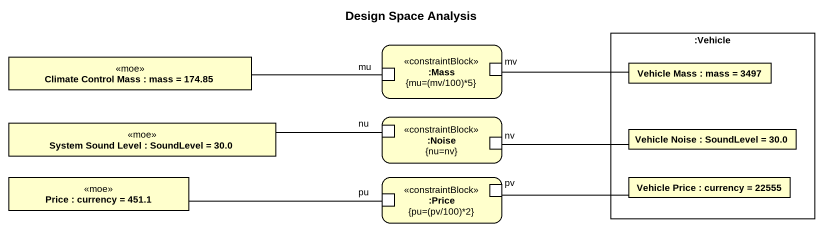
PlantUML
@startuml
title Design Space Analysis
rectangle "Climate Control Mass : mass = 174.85" as Climate_Control_Mass <<moe>>
rectangle ":Mass\n{mu=(mv/100)*5}" as Mass <<constraintBlock>> {
  port mv
  port mu
}
rectangle ":Vehicle" as Vehicle {
  rectangle "Vehicle Mass : mass = 3497" as Vehicle_Mass
  rectangle "Vehicle Noise : SoundLevel = 30.0" as Vehicle_Noise
  rectangle "Vehicle Price : currency = 22555" as Vehicle_Price
}
rectangle "System Sound Level : SoundLevel = 30.0" as System_Sound_Level <<moe>>
rectangle ":Noise\n{nu=nv}" as Noise <<constraintBlock>> {
  port nu
  port nv
}
rectangle "Price : currency = 451.1" as Price <<moe>>
rectangle ":Price\n{pu=(pv/100)*2}" as Price_2 <<constraintBlock>> {
  port pu
  port pv
}
Climate_Control_Mass -right- mu
Vehicle_Mass -left- mv
System_Sound_Level -right- nu
Vehicle_Noise -left- nv
Price -right- pu
Vehicle_Price -left- pv
@enduml
